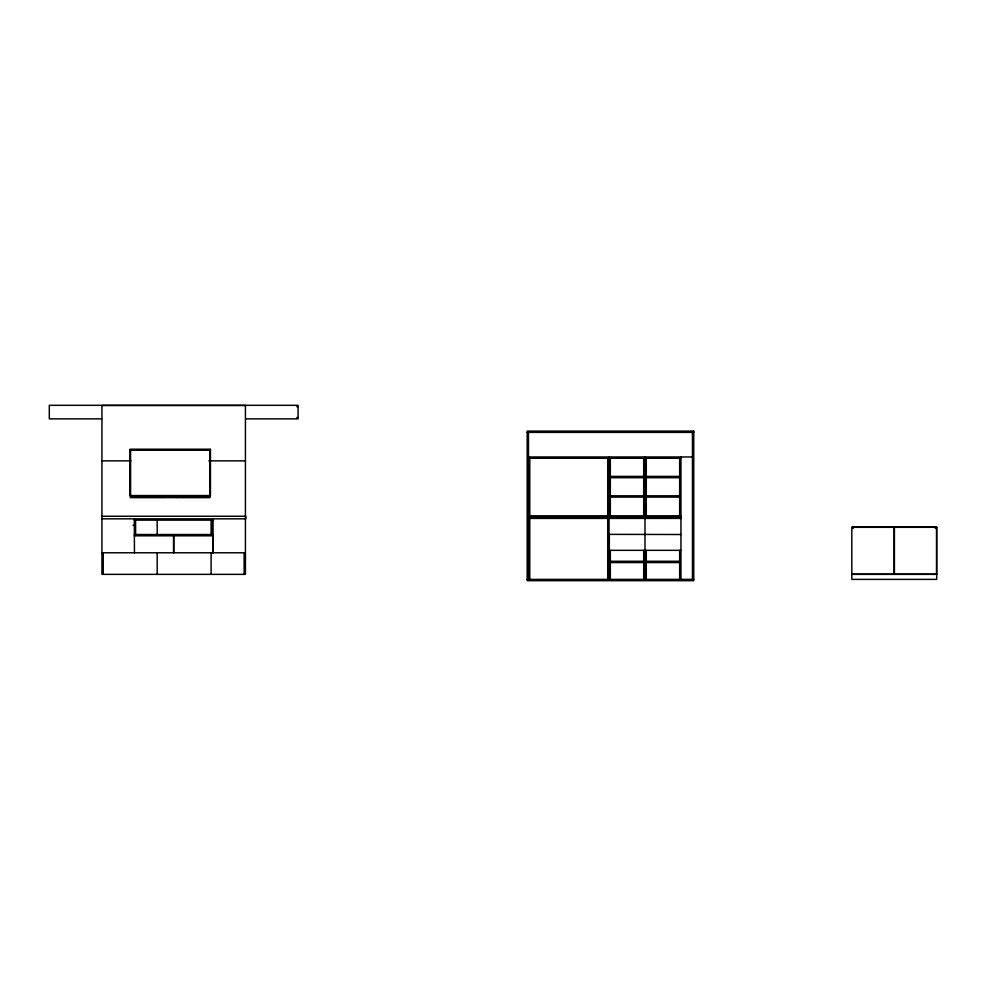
<?xml version="1.0" encoding="UTF-8"?>
<svg xmlns="http://www.w3.org/2000/svg" width="986" height="986" viewBox="0 0 986 986"><rect width="100%" height="100%" fill="white"/><g stroke="black" fill="none" stroke-linecap="round" stroke-linejoin="round"><path stroke-width="1.48" d="M170.935 496.858L170.393 497.067M169.037 497.178L170.122 496.895L169.099 497.08M171.798 496.771L170.726 496.771M296.774 406.614L298.068 406.614M296.774 417.571L298.068 417.571M101.743 418.865L49.3 418.865L49.3 405.32L298.068 405.32L298.068 418.865L245.625 418.865M527.19 432.386L693.75 432.386M209.993 449.85L130.337 449.85L130.337 497.61L209.993 497.61L209.882 449.616L130.497 449.616L130.497 496.143L209.882 496.143M528.484 456.974L692.455 456.974M528.484 458.268L680.956 458.268M101.94 460.856L130.953 460.856M208.798 460.856L245.428 460.856M610.322 476.398L643.698 476.398M646.286 476.398L679.662 476.398M610.322 477.692L643.698 477.692M646.286 477.692L679.662 477.692M610.322 495.81L643.698 495.81M646.286 495.81L679.662 495.81M163.442 496.241L160.447 496.241L160.447 497.301L132.679 497.301M176.888 496.241L179.883 496.241L179.883 497.301L207.652 497.301M610.322 497.104L643.698 497.104M646.286 497.104L679.662 497.104M528.484 515.814L680.956 515.814M101.94 516.245L245.785 516.245L245.785 518.833L101.94 518.833M528.484 517.108L680.956 517.108M528.484 518.402L680.956 518.402M134.306 520.127L213.062 520.127M133.011 525.304L134.306 525.304M851.978 527.313L894.117 527.313L894.117 574.209L851.978 574.209M134.306 534.511L213.062 534.511M609.028 534.363L680.956 534.511M134.306 535.805L213.062 535.805M680.956 550.336L609.323 550.336L609.323 534.511M101.94 552.776L245.428 552.776M610.322 561.268L643.698 561.268M646.286 561.268L679.662 561.268M610.322 562.562L643.698 562.562M646.286 562.562L679.662 562.562M851.83 574.357L936.7 574.357M527.19 579.386L693.75 579.386M170.295 496.858L170.837 497.067M935.406 527.177L935.406 528.471M853.124 527.177L853.124 528.471M692.455 432.386L692.455 579.386M680.956 456.974L680.956 579.386M679.662 458.268L679.662 515.814M679.662 550.422L679.662 579.386M646.286 458.268L646.286 515.814M646.286 550.422L646.286 579.386M644.992 456.974L644.992 579.386M643.698 458.268L643.698 515.814M643.698 550.422L643.698 579.386M610.322 458.268L610.322 515.814M610.322 550.422L610.322 579.386M609.028 456.974L609.028 579.386M607.733 458.268L607.733 515.814M607.733 518.402L607.733 579.386M529.778 458.268L529.778 515.814M529.778 518.402L529.778 579.386M528.484 432.386L528.484 579.386M244.134 552.801L244.134 574.357M213.062 518.833L213.062 552.776M212.914 535.805L212.914 552.776M211.768 520.127L211.768 534.511M211.115 520.472L211.115 534.326M211.115 552.801L211.115 574.357M177.11 496.143L177.11 497.61M173.832 535.805L173.832 552.776M173.536 535.805L173.536 552.776M163.22 496.143L163.22 497.61M157.181 520.472L157.181 534.326M157.181 552.801L157.181 574.357M135.6 520.127L135.6 534.511M134.306 518.833L134.453 552.776M103.234 552.801L103.234 574.357M245.428 405.48L101.94 405.48L101.94 574.357L245.428 574.357L245.428 405.48M693.75 431.092L527.19 431.092L527.19 580.68L693.75 580.68L693.75 431.092M210.449 449.333L129.93 449.333L129.93 495.551L210.449 495.551L210.449 449.333M936.7 527.177L851.83 527.177L851.83 579.386L936.7 579.386L936.7 527.177M936.552 527.313L894.413 527.313L894.413 574.209L936.552 574.209L936.552 527.313"/></g></svg>
